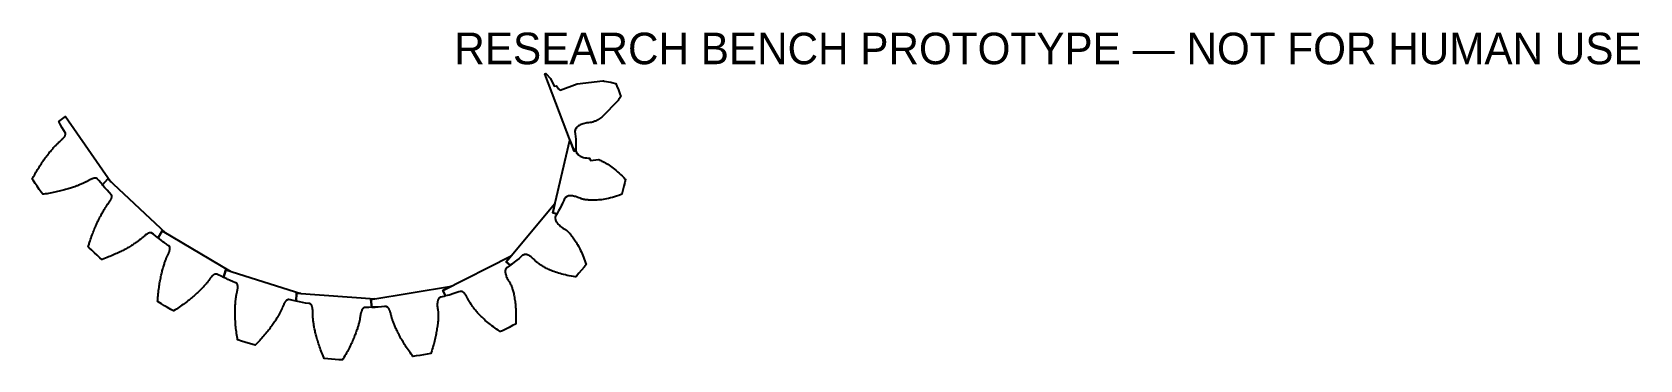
# Model space of a CAD drawing. Header units: millimetres. Extents: x -40 to 113, y -28 to 3.
import ezdxf

# ---------------------------------------------------------------- set-up
doc = ezdxf.new("R2010")
doc.units = ezdxf.units.MM

msp = doc.modelspace()

# ---------------------------------------------------------------- linework, layer by layer
at = {"layer": 'TOOTH_001'}
msp.add_lwpolyline([(15.72, -2.81), (15.81, -3.07), (15.75, -3.17), (15.6, -3.39), (15.6, -3.4), (14.02, -5.04), (13.93, -5.1), (13.83, -5.16), (13.74, -5.22), (13.65, -5.27), (13.56, -5.32), (13.49, -5.36), (13.41, -5.39), (13.35, -5.42), (13.29, -5.45), (13.23, -5.47), (13.18, -5.49), (13.14, -5.5), (13.1, -5.51), (13.07, -5.52), (13.04, -5.53), (13.02, -5.53), (13.01, -5.53), (12.87, -5.54), (12.73, -5.55), (12.6, -5.57), (12.48, -5.59), (12.36, -5.62), (12.24, -5.65), (12.14, -5.68), (12.04, -5.72), (11.94, -5.76), (11.86, -5.81), (11.78, -5.86), (11.71, -5.91), (11.65, -5.97), (11.59, -6.02), (11.59, -6.07), (11.55, -6.08), (11.55, -6.13), (11.51, -6.14), (11.51, -6.19), (11.48, -6.2), (11.49, -6.26), (11.47, -6.27), (11.47, -6.32), (11.46, -6.33), (11.46, -6.39), (11.46, -6.39), (11.48, -6.61), (11.51, -6.87), (11.53, -7.13), (11.54, -7.4), (11.55, -7.66), (11.55, -7.93), (11.54, -8.19), (11.38, -8.25), (8.59, -0.91), (8.7, -0.87), (9.12, -1.37), (9.47, -2.08), (9.7, -2.06), (9.77, -2.15), (9.91, -2.34), (9.92, -2.33), (9.97, -2.39), (9.99, -2.39), (10.04, -2.45), (11.66, -1.85), (14.12, -1.58), (14.18, -1.59), (14.23, -1.6), (14.44, -1.63), (14.65, -1.66), (14.86, -1.71), (14.97, -1.73), (15.08, -1.76), (15.31, -1.82), (15.33, -1.82), (15.44, -2.07), (15.59, -2.44), (15.72, -2.81)], close=True, dxfattribs=at)
at = {"layer": 'TOOTH_002'}
msp.add_lwpolyline([(11.54, -8.2), (11.55, -8.21), (11.55, -8.26), (11.56, -8.27), (11.56, -8.32), (11.59, -8.33), (11.59, -8.38), (11.62, -8.39), (11.62, -8.44), (11.66, -8.45), (11.67, -8.5), (11.72, -8.51), (11.72, -8.56), (11.79, -8.61), (11.87, -8.67), (11.95, -8.72), (12.05, -8.76), (12.16, -8.81), (12.28, -8.84), (12.41, -8.88), (12.55, -8.9), (12.71, -8.92), (12.83, -8.93), (12.93, -9.13), (13.7, -9.05), (13.72, -9.06), (13.81, -9.1), (13.91, -9.14), (14.01, -9.19), (14.11, -9.24), (14.22, -9.3), (14.33, -9.36), (14.45, -9.43), (14.57, -9.5), (14.7, -9.59), (14.83, -9.67), (14.96, -9.77), (15.09, -9.87), (15.23, -9.97), (15.37, -10.09), (15.51, -10.21), (15.65, -10.33), (15.8, -10.47), (15.95, -10.61), (16.09, -10.75), (16.24, -10.9), (16.25, -10.91), (16.19, -11.22), (16.11, -11.59), (16.02, -11.96), (15.92, -12.33), (15.92, -12.34), (15.84, -12.38), (15.62, -12.45), (15.41, -12.52), (15.21, -12.59), (15.01, -12.64), (14.82, -12.69), (14.64, -12.74), (14.46, -12.77), (14.29, -12.81), (14.13, -12.83), (13.97, -12.86), (13.96, -12.86), (13.82, -12.87), (13.68, -12.89), (13.54, -12.9), (13.41, -12.91), (13.29, -12.91), (13.17, -12.91), (13.06, -12.91), (12.95, -12.91), (12.85, -12.91), (12.81, -12.9), (12.76, -12.9), (12.69, -12.89), (12.67, -12.89), (12.59, -12.88), (12.51, -12.87), (12.44, -12.86), (12.38, -12.85), (12.32, -12.84), (12.27, -12.83), (12.22, -12.82), (12.18, -12.81), (12.14, -12.8), (12.11, -12.79), (12.08, -12.79), (12.06, -12.78), (12.05, -12.77), (12.03, -12.77), (12.02, -12.76), (12.02, -12.76), (11.94, -12.73), (11.83, -12.68), (11.72, -12.64), (11.62, -12.6), (11.52, -12.57), (11.42, -12.55), (11.32, -12.53), (11.23, -12.51), (11.15, -12.5), (11.06, -12.5), (10.98, -12.5), (10.91, -12.5), (10.84, -12.51), (10.78, -12.53), (10.72, -12.55), (10.7, -12.58), (10.66, -12.57), (10.64, -12.61), (10.61, -12.6), (10.59, -12.64), (10.57, -12.63), (10.55, -12.67), (10.53, -12.67), (10.51, -12.71), (10.5, -12.71), (10.48, -12.75), (10.48, -12.75), (10.4, -12.93), (10.28, -13.18), (10.24, -13.27), (10.16, -13.43), (10.04, -13.67), (9.91, -13.92), (9.77, -14.16), (9.75, -14.19), (9.36, -14.1), (10.97, -7.2), (11.38, -8.25), (11.54, -8.19), (11.55, -7.93), (11.54, -8.2)], close=True, dxfattribs=at)
at = {"layer": 'TOOTH_003'}
msp.add_lwpolyline([(9.61, -14.43), (9.62, -14.44), (9.59, -14.48), (9.6, -14.49), (9.58, -14.52), (9.59, -14.54), (9.58, -14.58), (9.59, -14.6), (9.58, -14.63), (9.6, -14.66), (9.59, -14.69), (9.61, -14.72), (9.6, -14.75), (9.62, -14.81), (9.65, -14.88), (9.69, -14.95), (9.74, -15.02), (9.79, -15.09), (9.85, -15.17), (9.93, -15.24), (10.01, -15.32), (10.1, -15.4), (10.19, -15.47), (10.3, -15.55), (10.42, -15.63), (10.55, -15.7), (10.63, -15.75), (10.64, -15.75), (10.66, -15.77), (10.69, -15.79), (10.72, -15.82), (10.75, -15.85), (10.79, -15.89), (10.84, -15.93), (10.88, -15.98), (10.93, -16.04), (10.98, -16.09), (10.99, -16.1), (11.04, -16.16), (11.1, -16.23), (11.16, -16.31), (11.23, -16.39), (11.29, -16.48), (11.36, -16.57), (11.43, -16.67), (11.49, -16.78), (11.57, -16.89), (11.64, -17.01), (11.71, -17.13), (11.78, -17.26), (11.85, -17.4), (11.92, -17.54), (11.99, -17.68), (12.07, -17.84), (12.14, -17.99), (12.21, -18.16), (12.28, -18.33), (12.34, -18.5), (12.41, -18.68), (12.47, -18.87), (12.52, -19.01), (12.32, -19.26), (12.08, -19.55), (11.84, -19.83), (11.6, -20.11), (11.52, -20.19), (11.49, -20.18), (11.32, -20.16), (11.32, -20.16), (11.12, -20.13), (10.92, -20.09), (10.73, -20.05), (10.55, -20.01), (10.37, -19.97), (10.21, -19.92), (10.04, -19.88), (9.89, -19.83), (9.74, -19.78), (9.6, -19.73), (9.46, -19.69), (9.44, -19.68), (9.33, -19.64), (9.2, -19.59), (9.09, -19.54), (8.97, -19.49), (8.87, -19.44), (8.77, -19.39), (8.67, -19.34), (8.58, -19.29), (8.5, -19.24), (8.42, -19.2), (8.34, -19.15), (8.27, -19.11), (8.21, -19.07), (8.15, -19.03), (8.09, -18.99), (8.04, -18.96), (8, -18.92), (7.95, -18.89), (7.92, -18.86), (7.88, -18.83), (7.85, -18.81), (7.82, -18.78), (7.8, -18.76), (7.78, -18.74), (7.77, -18.73), (7.75, -18.72), (7.74, -18.71), (7.74, -18.7), (7.73, -18.7), (7.73, -18.7), (7.66, -18.62), (7.59, -18.54), (7.51, -18.47), (7.44, -18.41), (7.37, -18.35), (7.3, -18.3), (7.23, -18.25), (7.16, -18.21), (7.1, -18.17), (7.03, -18.14), (6.97, -18.11), (6.91, -18.09), (6.85, -18.08), (6.8, -18.07), (6.77, -18.08), (6.74, -18.06), (6.72, -18.08), (6.69, -18.06), (6.67, -18.08), (6.64, -18.07), (6.62, -18.09), (6.6, -18.08), (6.57, -18.1), (6.56, -18.09), (6.53, -18.12), (6.52, -18.11), (6.49, -18.14), (6.49, -18.14), (6.36, -18.25), (6.29, -18.31), (6.15, -18.43), (5.93, -18.61), (5.7, -18.79), (5.48, -18.96), (5.31, -19.08), (4.91, -18.75), (9.56, -13.23), (9.36, -14.1), (9.75, -14.19), (9.77, -14.16), (9.61, -14.43)], close=True, dxfattribs=at)
at = {"layer": 'TOOTH_004'}
msp.add_lwpolyline([(5.25, -19.13), (5.01, -19.29), (5, -19.3), (5, -19.3), (4.97, -19.33), (4.97, -19.33), (4.94, -19.36), (4.94, -19.37), (4.91, -19.39), (4.91, -19.41), (4.89, -19.43), (4.89, -19.45), (4.87, -19.47), (4.88, -19.5), (4.85, -19.52), (4.87, -19.55), (4.84, -19.57), (4.84, -19.63), (4.84, -19.69), (4.84, -19.76), (4.85, -19.83), (4.87, -19.91), (4.89, -19.98), (4.91, -20.07), (4.94, -20.15), (4.98, -20.25), (5.03, -20.34), (5.08, -20.44), (5.13, -20.54), (5.2, -20.64), (5.27, -20.75), (5.29, -20.77), (5.29, -20.78), (5.3, -20.79), (5.31, -20.81), (5.32, -20.84), (5.34, -20.87), (5.35, -20.91), (5.37, -20.95), (5.39, -20.99), (5.42, -21.05), (5.44, -21.11), (5.46, -21.17), (5.49, -21.24), (5.51, -21.32), (5.54, -21.4), (5.56, -21.48), (5.59, -21.57), (5.61, -21.67), (5.64, -21.77), (5.66, -21.88), (5.68, -21.99), (5.71, -22.11), (5.73, -22.23), (5.73, -22.27), (5.75, -22.36), (5.77, -22.49), (5.78, -22.62), (5.8, -22.77), (5.81, -22.91), (5.82, -23.06), (5.84, -23.22), (5.84, -23.38), (5.85, -23.55), (5.85, -23.72), (5.85, -23.89), (5.85, -24.05), (5.85, -24.07), (5.85, -24.25), (5.84, -24.44), (5.83, -24.63), (5.82, -24.67), (5.54, -24.82), (5.22, -24.99), (4.89, -25.16), (4.57, -25.32), (4.4, -25.39), (4.34, -25.36), (4.17, -25.25), (4.01, -25.14), (3.86, -25.04), (3.71, -24.93), (3.57, -24.83), (3.43, -24.72), (3.3, -24.62), (3.18, -24.52), (3.06, -24.42), (2.94, -24.32), (2.83, -24.22), (2.73, -24.12), (2.63, -24.03), (2.54, -23.94), (2.45, -23.85), (2.36, -23.76), (2.28, -23.67), (2.21, -23.59), (2.14, -23.51), (2.07, -23.43), (2.01, -23.35), (1.95, -23.28), (1.89, -23.21), (1.84, -23.14), (1.8, -23.08), (1.74, -23), (1.7, -22.93), (1.65, -22.86), (1.6, -22.8), (1.56, -22.73), (1.52, -22.67), (1.49, -22.61), (1.45, -22.55), (1.42, -22.5), (1.39, -22.44), (1.36, -22.39), (1.33, -22.35), (1.31, -22.3), (1.28, -22.26), (1.26, -22.22), (1.24, -22.18), (1.23, -22.15), (1.2, -22.09), (1.16, -22.03), (1.13, -21.97), (1.1, -21.92), (1.07, -21.87), (1.03, -21.83), (1, -21.79), (0.97, -21.75), (0.94, -21.72), (0.91, -21.69), (0.88, -21.66), (0.85, -21.64), (0.82, -21.61), (0.79, -21.6), (0.77, -21.6), (0.76, -21.58), (0.74, -21.59), (0.73, -21.57), (0.71, -21.58), (0.7, -21.57), (0.67, -21.57), (0.66, -21.56), (0.63, -21.57), (0.62, -21.56), (0.59, -21.57), (0.58, -21.56), (0.55, -21.58), (0.55, -21.57), (0.42, -21.62), (0.14, -21.71), (-0.13, -21.8), (-0.41, -21.88), (-0.5, -21.91), (-0.67, -21.96), (-0.84, -22), (-1.1, -21.48), (5.39, -18.18), (4.91, -18.75), (5.31, -19.08), (5.48, -18.96), (5.25, -19.13)], close=True, dxfattribs=at)
at = {"layer": 'TOOTH_005'}
msp.add_lwpolyline([(-0.9, -22.02), (-0.98, -22.04), (-1.17, -22.09), (-1.27, -22.12), (-1.33, -22.13), (-1.33, -22.13), (-1.35, -22.14), (-1.35, -22.14), (-1.37, -22.15), (-1.37, -22.16), (-1.4, -22.17), (-1.4, -22.18), (-1.43, -22.19), (-1.43, -22.21), (-1.46, -22.22), (-1.46, -22.25), (-1.49, -22.26), (-1.49, -22.29), (-1.51, -22.3), (-1.53, -22.34), (-1.56, -22.39), (-1.57, -22.45), (-1.59, -22.51), (-1.6, -22.58), (-1.61, -22.65), (-1.62, -22.73), (-1.62, -22.81), (-1.62, -22.89), (-1.62, -22.98), (-1.61, -23.08), (-1.6, -23.18), (-1.58, -23.29), (-1.56, -23.4), (-1.55, -23.44), (-1.55, -23.44), (-1.55, -23.44), (-1.55, -23.46), (-1.55, -23.48), (-1.55, -23.5), (-1.54, -23.53), (-1.54, -23.56), (-1.54, -23.6), (-1.53, -23.64), (-1.53, -23.69), (-1.53, -23.74), (-1.53, -23.8), (-1.53, -23.87), (-1.53, -23.93), (-1.53, -24.01), (-1.53, -24.08), (-1.54, -24.17), (-1.54, -24.25), (-1.55, -24.35), (-1.56, -24.45), (-1.57, -24.56), (-1.58, -24.66), (-1.6, -24.77), (-1.61, -24.88), (-1.63, -25), (-1.65, -25.12), (-1.66, -25.24), (-1.69, -25.36), (-1.71, -25.49), (-1.73, -25.61), (-1.76, -25.75), (-1.79, -25.88), (-1.82, -26.02), (-1.85, -26.16), (-1.88, -26.3), (-1.92, -26.44), (-1.96, -26.59), (-2, -26.74), (-2.04, -26.89), (-2.09, -27.05), (-2.14, -27.2), (-2.18, -27.32), (-2.19, -27.36), (-2.22, -27.46), (-2.24, -27.46), (-2.58, -27.53), (-2.93, -27.59), (-3.28, -27.64), (-3.62, -27.7), (-3.93, -27.74), (-3.98, -27.68), (-4.1, -27.52), (-4.2, -27.38), (-4.3, -27.24), (-4.39, -27.11), (-4.47, -26.98), (-4.56, -26.86), (-4.64, -26.73), (-4.72, -26.61), (-4.79, -26.49), (-4.86, -26.37), (-4.93, -26.26), (-5, -26.14), (-5.07, -26.03), (-5.13, -25.92), (-5.19, -25.81), (-5.25, -25.7), (-5.3, -25.6), (-5.35, -25.49), (-5.4, -25.39), (-5.45, -25.29), (-5.5, -25.2), (-5.54, -25.1), (-5.58, -25.01), (-5.62, -24.92), (-5.66, -24.84), (-5.69, -24.75), (-5.72, -24.67), (-5.75, -24.59), (-5.78, -24.51), (-5.81, -24.44), (-5.84, -24.37), (-5.86, -24.3), (-5.88, -24.23), (-5.9, -24.17), (-5.92, -24.11), (-5.94, -24.05), (-5.96, -23.99), (-5.97, -23.94), (-5.98, -23.89), (-6, -23.84), (-6.01, -23.8), (-6.02, -23.76), (-6.03, -23.72), (-6.04, -23.65), (-6.06, -23.58), (-6.08, -23.52), (-6.1, -23.46), (-6.12, -23.41), (-6.14, -23.36), (-6.16, -23.31), (-6.18, -23.27), (-6.21, -23.23), (-6.23, -23.19), (-6.26, -23.15), (-6.28, -23.12), (-6.3, -23.1), (-6.33, -23.07), (-6.35, -23.07), (-6.35, -23.05), (-6.37, -23.05), (-6.38, -23.04), (-6.4, -23.04), (-6.4, -23.02), (-6.43, -23.02), (-6.43, -23.01), (-6.45, -23.01), (-6.46, -23.01), (-6.48, -23.01), (-6.48, -23), (-6.5, -23.01), (-6.5, -23), (-6.62, -23.01), (-6.92, -23.04), (-7.22, -23.05), (-7.52, -23.07), (-7.82, -23.08), (-7.94, -22.34), (-0.27, -21.06), (-1.1, -21.48), (-0.84, -22), (-0.9, -22.02)], close=True, dxfattribs=at)
at = {"layer": 'TOOTH_006'}
msp.add_lwpolyline([(-7.82, -23.08), (-8.12, -23.09), (-8.42, -23.1), (-8.51, -23.1), (-8.51, -23.1), (-8.54, -23.1), (-8.54, -23.11), (-8.56, -23.11), (-8.56, -23.11), (-8.58, -23.12), (-8.59, -23.13), (-8.61, -23.13), (-8.61, -23.14), (-8.63, -23.14), (-8.64, -23.16), (-8.66, -23.16), (-8.66, -23.18), (-8.68, -23.18), (-8.7, -23.21), (-8.72, -23.24), (-8.75, -23.27), (-8.77, -23.31), (-8.79, -23.34), (-8.8, -23.39), (-8.82, -23.43), (-8.84, -23.48), (-8.86, -23.53), (-8.87, -23.59), (-8.88, -23.65), (-8.9, -23.71), (-8.91, -23.77), (-8.92, -23.84), (-8.93, -23.89), (-8.93, -23.94), (-8.93, -23.96), (-8.94, -23.98), (-8.95, -24.03), (-8.96, -24.08), (-8.97, -24.14), (-8.98, -24.2), (-8.99, -24.26), (-9, -24.32), (-9.02, -24.39), (-9.03, -24.46), (-9.05, -24.53), (-9.07, -24.6), (-9.09, -24.68), (-9.11, -24.76), (-9.13, -24.84), (-9.16, -24.93), (-9.19, -25.01), (-9.21, -25.1), (-9.24, -25.2), (-9.28, -25.29), (-9.31, -25.39), (-9.35, -25.49), (-9.38, -25.59), (-9.43, -25.7), (-9.47, -25.8), (-9.51, -25.91), (-9.56, -26.03), (-9.61, -26.14), (-9.66, -26.26), (-9.71, -26.38), (-9.77, -26.5), (-9.83, -26.62), (-9.89, -26.75), (-9.95, -26.88), (-10.02, -27.01), (-10.09, -27.14), (-10.16, -27.27), (-10.24, -27.41), (-10.32, -27.55), (-10.4, -27.68), (-10.48, -27.83), (-10.57, -27.97), (-10.63, -28.07), (-10.96, -28.05), (-11.32, -28.03), (-11.66, -28), (-12.01, -27.97), (-12.35, -27.94), (-12.4, -27.84), (-12.46, -27.69), (-12.53, -27.53), (-12.59, -27.39), (-12.64, -27.24), (-12.7, -27.09), (-12.75, -26.95), (-12.8, -26.81), (-12.85, -26.67), (-12.89, -26.54), (-12.94, -26.4), (-12.98, -26.27), (-13.02, -26.14), (-13.05, -26.02), (-13.09, -25.89), (-13.1, -25.85), (-13.12, -25.77), (-13.15, -25.66), (-13.18, -25.54), (-13.21, -25.43), (-13.23, -25.32), (-13.25, -25.21), (-13.28, -25.11), (-13.3, -25), (-13.31, -24.91), (-13.33, -24.81), (-13.35, -24.72), (-13.36, -24.63), (-13.37, -24.54), (-13.39, -24.45), (-13.4, -24.37), (-13.4, -24.29), (-13.41, -24.21), (-13.42, -24.14), (-13.43, -24.07), (-13.43, -24), (-13.44, -23.94), (-13.44, -23.87), (-13.44, -23.82), (-13.44, -23.76), (-13.45, -23.71), (-13.45, -23.65), (-13.45, -23.61), (-13.45, -23.56), (-13.45, -23.51), (-13.45, -23.44), (-13.45, -23.38), (-13.45, -23.31), (-13.46, -23.26), (-13.47, -23.2), (-13.47, -23.15), (-13.48, -23.1), (-13.5, -23.05), (-13.51, -23.01), (-13.52, -22.96), (-13.54, -22.93), (-13.55, -22.89), (-13.57, -22.86), (-13.59, -22.83), (-13.61, -22.83), (-13.61, -22.81), (-13.63, -22.8), (-13.63, -22.79), (-13.65, -22.78), (-13.65, -22.77), (-13.67, -22.76), (-13.67, -22.75), (-13.69, -22.75), (-13.7, -22.74), (-13.72, -22.74), (-13.72, -22.73), (-13.74, -22.73), (-13.74, -22.73), (-13.83, -22.71), (-14.13, -22.67), (-14.42, -22.61), (-14.72, -22.56), (-15.01, -22.5), (-15.03, -22.5), (-14.98, -21.75), (-7.55, -22.28), (-7.94, -22.34), (-7.82, -23.08), (-7.52, -23.07), (-7.82, -23.08)], close=True, dxfattribs=at)
at = {"layer": 'TOOTH_007'}
msp.add_lwpolyline([(-15.31, -22.44), (-15.57, -22.38), (-15.6, -22.37), (-15.72, -22.35), (-15.72, -22.35), (-15.74, -22.34), (-15.74, -22.35), (-15.77, -22.34), (-15.77, -22.35), (-15.79, -22.35), (-15.8, -22.36), (-15.82, -22.35), (-15.83, -22.37), (-15.84, -22.36), (-15.85, -22.38), (-15.87, -22.37), (-15.88, -22.39), (-15.9, -22.39), (-15.93, -22.41), (-15.96, -22.43), (-15.98, -22.46), (-16.01, -22.49), (-16.04, -22.52), (-16.07, -22.56), (-16.1, -22.6), (-16.13, -22.65), (-16.15, -22.69), (-16.18, -22.75), (-16.21, -22.8), (-16.24, -22.86), (-16.26, -22.92), (-16.29, -22.99), (-16.3, -23.02), (-16.32, -23.06), (-16.34, -23.11), (-16.36, -23.15), (-16.38, -23.2), (-16.4, -23.25), (-16.42, -23.3), (-16.45, -23.36), (-16.48, -23.41), (-16.51, -23.47), (-16.54, -23.54), (-16.57, -23.6), (-16.61, -23.67), (-16.64, -23.74), (-16.68, -23.81), (-16.68, -23.81), (-16.72, -23.89), (-16.77, -23.96), (-16.8, -24.02), (-16.82, -24.04), (-16.86, -24.12), (-16.92, -24.21), (-16.97, -24.29), (-17.03, -24.38), (-17.08, -24.47), (-17.14, -24.56), (-17.21, -24.65), (-17.27, -24.74), (-17.34, -24.84), (-17.42, -24.94), (-17.49, -25.04), (-17.57, -25.14), (-17.65, -25.24), (-17.73, -25.35), (-17.81, -25.45), (-17.9, -25.56), (-17.99, -25.67), (-18.09, -25.78), (-18.19, -25.89), (-18.28, -26), (-18.39, -26.11), (-18.49, -26.23), (-18.6, -26.35), (-18.71, -26.46), (-18.83, -26.58), (-18.93, -26.68), (-19.23, -26.59), (-19.57, -26.49), (-19.9, -26.38), (-20.23, -26.28), (-20.56, -26.16), (-20.59, -26.16), (-20.61, -26.05), (-20.63, -25.89), (-20.66, -25.73), (-20.68, -25.57), (-20.7, -25.41), (-20.72, -25.26), (-20.74, -25.11), (-20.76, -24.96), (-20.77, -24.81), (-20.78, -24.67), (-20.79, -24.53), (-20.8, -24.4), (-20.81, -24.26), (-20.82, -24.13), (-20.82, -24.01), (-20.82, -23.88), (-20.83, -23.76), (-20.83, -23.64), (-20.83, -23.52), (-20.83, -23.41), (-20.82, -23.3), (-20.82, -23.19), (-20.82, -23.09), (-20.81, -22.99), (-20.81, -22.89), (-20.8, -22.79), (-20.79, -22.7), (-20.79, -22.61), (-20.78, -22.53), (-20.77, -22.44), (-20.76, -22.39), (-20.76, -22.36), (-20.75, -22.28), (-20.74, -22.21), (-20.73, -22.14), (-20.72, -22.07), (-20.71, -22), (-20.7, -21.94), (-20.69, -21.88), (-20.68, -21.82), (-20.66, -21.76), (-20.65, -21.71), (-20.64, -21.66), (-20.63, -21.61), (-20.62, -21.55), (-20.6, -21.49), (-20.59, -21.43), (-20.58, -21.37), (-20.57, -21.31), (-20.57, -21.26), (-20.56, -21.21), (-20.56, -21.16), (-20.56, -21.11), (-20.57, -21.07), (-20.57, -21.03), (-20.58, -20.99), (-20.58, -20.95), (-20.59, -20.92), (-20.61, -20.89), (-20.62, -20.88), (-20.62, -20.86), (-20.63, -20.86), (-20.63, -20.84), (-20.65, -20.83), (-20.65, -20.82), (-20.67, -20.81), (-20.67, -20.8), (-20.69, -20.79), (-20.69, -20.78), (-20.71, -20.77), (-20.71, -20.77), (-20.73, -20.76), (-20.73, -20.76), (-20.78, -20.74), (-21.06, -20.62), (-21.28, -20.53), (-21.34, -20.5), (-21.51, -20.43), (-21.61, -20.38), (-21.89, -20.26), (-21.92, -20.24), (-21.69, -19.52), (-14.57, -21.78), (-14.98, -21.75), (-15.03, -22.5), (-15.31, -22.44)], close=True, dxfattribs=at)
at = {"layer": 'TOOTH_008'}
msp.add_lwpolyline([(-22.16, -20.13), (-22.44, -20), (-22.57, -19.94), (-22.57, -19.94), (-22.59, -19.93), (-22.59, -19.93), (-22.61, -19.92), (-22.62, -19.93), (-22.64, -19.92), (-22.64, -19.93), (-22.66, -19.92), (-22.67, -19.93), (-22.69, -19.92), (-22.7, -19.93), (-22.72, -19.93), (-22.73, -19.94), (-22.75, -19.94), (-22.78, -19.95), (-22.81, -19.97), (-22.84, -19.98), (-22.88, -20.01), (-22.91, -20.03), (-22.95, -20.06), (-22.98, -20.09), (-23.02, -20.13), (-23.06, -20.17), (-23.1, -20.21), (-23.14, -20.26), (-23.18, -20.31), (-23.21, -20.36), (-23.25, -20.42), (-23.27, -20.44), (-23.3, -20.48), (-23.32, -20.52), (-23.35, -20.56), (-23.39, -20.6), (-23.42, -20.64), (-23.46, -20.69), (-23.49, -20.74), (-23.53, -20.79), (-23.58, -20.84), (-23.62, -20.9), (-23.67, -20.95), (-23.69, -20.97), (-23.72, -21.01), (-23.78, -21.07), (-23.83, -21.13), (-23.89, -21.19), (-23.95, -21.26), (-23.95, -21.26), (-24.01, -21.33), (-24.08, -21.39), (-24.15, -21.46), (-24.22, -21.53), (-24.3, -21.6), (-24.37, -21.68), (-24.45, -21.75), (-24.54, -21.83), (-24.62, -21.9), (-24.71, -21.98), (-24.8, -22.06), (-24.8, -22.06), (-24.9, -22.14), (-24.99, -22.22), (-25.09, -22.3), (-25.2, -22.39), (-25.3, -22.47), (-25.41, -22.55), (-25.52, -22.64), (-25.64, -22.72), (-25.76, -22.81), (-25.88, -22.89), (-26, -22.98), (-26.13, -23.07), (-26.26, -23.16), (-26.39, -23.24), (-26.53, -23.33), (-26.67, -23.42), (-26.67, -23.42), (-26.92, -23.28), (-27.23, -23.11), (-27.53, -22.93), (-27.83, -22.75), (-28.12, -22.57), (-28.18, -22.53), (-28.17, -22.43), (-28.16, -22.27), (-28.15, -22.1), (-28.14, -21.95), (-28.13, -21.92), (-28.12, -21.79), (-28.1, -21.64), (-28.09, -21.49), (-28.07, -21.34), (-28.05, -21.2), (-28.03, -21.06), (-28.01, -20.92), (-27.99, -20.78), (-27.96, -20.65), (-27.95, -20.56), (-27.94, -20.53), (-27.92, -20.4), (-27.89, -20.28), (-27.87, -20.16), (-27.84, -20.04), (-27.82, -19.93), (-27.79, -19.82), (-27.76, -19.71), (-27.74, -19.61), (-27.71, -19.51), (-27.68, -19.41), (-27.65, -19.31), (-27.63, -19.22), (-27.6, -19.13), (-27.57, -19.05), (-27.54, -18.96), (-27.52, -18.88), (-27.49, -18.8), (-27.47, -18.75), (-27.46, -18.73), (-27.44, -18.65), (-27.41, -18.58), (-27.38, -18.52), (-27.36, -18.45), (-27.33, -18.39), (-27.31, -18.33), (-27.28, -18.27), (-27.26, -18.22), (-27.24, -18.17), (-27.21, -18.12), (-27.19, -18.07), (-27.16, -18), (-27.13, -17.95), (-27.11, -17.89), (-27.09, -17.84), (-27.07, -17.79), (-27.06, -17.74), (-27.04, -17.7), (-27.03, -17.65), (-27.02, -17.61), (-27.02, -17.57), (-27.01, -17.53), (-27.01, -17.49), (-27.01, -17.46), (-27.01, -17.42), (-27.02, -17.39), (-27.03, -17.38), (-27.02, -17.37), (-27.04, -17.36), (-27.03, -17.34), (-27.04, -17.33), (-27.04, -17.32), (-27.06, -17.31), (-27.05, -17.3), (-27.07, -17.28), (-27.07, -17.28), (-27.09, -17.26), (-27.08, -17.26), (-27.1, -17.25), (-27.1, -17.25), (-27.13, -17.23), (-27.31, -17.1), (-27.37, -17.06), (-27.56, -16.92), (-27.62, -16.88), (-27.86, -16.7), (-28.1, -16.51), (-28.14, -16.48), (-27.75, -15.82), (-21.3, -19.65), (-21.69, -19.52), (-21.92, -20.24), (-22.16, -20.13)], close=True, dxfattribs=at)
at = {"layer": 'TOOTH_009'}
msp.add_lwpolyline([(-28.34, -16.33), (-28.58, -16.14), (-28.72, -16.03), (-28.72, -16.03), (-28.74, -16.02), (-28.74, -16.02), (-28.76, -16.01), (-28.77, -16.01), (-28.78, -16), (-28.79, -16.01), (-28.81, -16), (-28.82, -16), (-28.83, -15.99), (-28.85, -16), (-28.86, -15.99), (-28.88, -16), (-28.89, -16), (-28.92, -16), (-28.96, -16.01), (-28.99, -16.02), (-29.03, -16.03), (-29.06, -16.05), (-29.1, -16.07), (-29.15, -16.09), (-29.19, -16.12), (-29.23, -16.15), (-29.28, -16.18), (-29.32, -16.21), (-29.37, -16.25), (-29.42, -16.29), (-29.47, -16.34), (-29.49, -16.35), (-29.52, -16.38), (-29.54, -16.4), (-29.56, -16.42), (-29.6, -16.45), (-29.64, -16.49), (-29.68, -16.52), (-29.73, -16.56), (-29.78, -16.6), (-29.83, -16.64), (-29.89, -16.68), (-29.94, -16.73), (-30.01, -16.77), (-30.07, -16.82), (-30.13, -16.87), (-30.2, -16.91), (-30.27, -16.96), (-30.35, -17.01), (-30.43, -17.06), (-30.51, -17.12), (-30.59, -17.17), (-30.67, -17.22), (-30.76, -17.28), (-30.85, -17.33), (-30.95, -17.39), (-30.95, -17.39), (-31.05, -17.44), (-31.15, -17.5), (-31.25, -17.55), (-31.35, -17.61), (-31.46, -17.67), (-31.57, -17.72), (-31.69, -17.78), (-31.81, -17.84), (-31.93, -17.9), (-32.05, -17.96), (-32.18, -18.01), (-32.3, -18.07), (-32.44, -18.13), (-32.57, -18.19), (-32.71, -18.25), (-32.85, -18.3), (-32.99, -18.36), (-33.14, -18.42), (-33.29, -18.47), (-33.44, -18.53), (-33.48, -18.55), (-33.68, -18.37), (-33.94, -18.13), (-34.19, -17.9), (-34.44, -17.66), (-34.69, -17.42), (-34.77, -17.34), (-34.74, -17.24), (-34.69, -17.08), (-34.67, -17.01), (-34.64, -16.93), (-34.6, -16.78), (-34.55, -16.63), (-34.5, -16.49), (-34.45, -16.35), (-34.45, -16.34), (-34.4, -16.21), (-34.35, -16.08), (-34.3, -15.94), (-34.25, -15.81), (-34.2, -15.69), (-34.15, -15.57), (-34.1, -15.45), (-34.05, -15.33), (-34, -15.22), (-33.95, -15.11), (-33.9, -15), (-33.85, -14.89), (-33.8, -14.79), (-33.75, -14.69), (-33.71, -14.6), (-33.66, -14.5), (-33.61, -14.41), (-33.56, -14.32), (-33.52, -14.24), (-33.47, -14.16), (-33.42, -14.08), (-33.38, -14), (-33.33, -13.92), (-33.29, -13.85), (-33.25, -13.78), (-33.2, -13.71), (-33.16, -13.65), (-33.12, -13.59), (-33.08, -13.53), (-33.04, -13.47), (-33.01, -13.41), (-32.97, -13.36), (-32.93, -13.31), (-32.9, -13.26), (-32.86, -13.22), (-32.83, -13.17), (-32.78, -13.1), (-32.74, -13.06), (-32.71, -13.01), (-32.68, -12.97), (-32.66, -12.92), (-32.63, -12.88), (-32.61, -12.84), (-32.59, -12.8), (-32.57, -12.76), (-32.56, -12.73), (-32.55, -12.69), (-32.54, -12.66), (-32.53, -12.63), (-32.53, -12.59), (-32.53, -12.57), (-32.54, -12.55), (-32.53, -12.54), (-32.54, -12.53), (-32.53, -12.51), (-32.54, -12.5), (-32.54, -12.49), (-32.55, -12.48), (-32.54, -12.47), (-32.56, -12.45), (-32.55, -12.45), (-32.57, -12.43), (-32.57, -12.43), (-32.78, -12.19), (-32.99, -11.96), (-33.19, -11.73), (-33.39, -11.5), (-33.43, -11.45), (-32.9, -10.89), (-27.41, -16.03), (-27.75, -15.82), (-28.14, -16.48), (-28.1, -16.51), (-28.34, -16.33)], close=True, dxfattribs=at)
at = {"layer": 'TOOTH_010'}
msp.add_lwpolyline([(-33.58, -11.27), (-33.78, -11.04), (-33.91, -10.88), (-33.91, -10.88), (-33.92, -10.86), (-33.93, -10.86), (-33.94, -10.85), (-33.95, -10.85), (-33.96, -10.84), (-33.97, -10.84), (-33.98, -10.83), (-34, -10.83), (-34.01, -10.82), (-34.02, -10.83), (-34.03, -10.81), (-34.06, -10.81), (-34.09, -10.81), (-34.13, -10.81), (-34.16, -10.81), (-34.2, -10.82), (-34.24, -10.83), (-34.28, -10.84), (-34.32, -10.85), (-34.37, -10.87), (-34.41, -10.88), (-34.46, -10.91), (-34.51, -10.93), (-34.56, -10.95), (-34.62, -10.98), (-34.67, -11.01), (-34.69, -11.02), (-34.73, -11.04), (-34.77, -11.07), (-34.82, -11.09), (-34.87, -11.12), (-34.93, -11.15), (-34.95, -11.16), (-34.98, -11.18), (-35.04, -11.21), (-35.1, -11.24), (-35.17, -11.27), (-35.23, -11.3), (-35.3, -11.33), (-35.38, -11.36), (-35.45, -11.39), (-35.53, -11.43), (-35.61, -11.46), (-35.7, -11.49), (-35.78, -11.53), (-35.87, -11.56), (-35.97, -11.6), (-36.06, -11.63), (-36.16, -11.66), (-36.26, -11.7), (-36.36, -11.73), (-36.47, -11.77), (-36.58, -11.8), (-36.69, -11.83), (-36.8, -11.87), (-36.92, -11.9), (-37.04, -11.93), (-37.16, -11.97), (-37.29, -12), (-37.42, -12.03), (-37.55, -12.06), (-37.68, -12.09), (-37.82, -12.12), (-37.96, -12.15), (-38.1, -12.18), (-38.24, -12.21), (-38.39, -12.24), (-38.54, -12.26), (-38.69, -12.29), (-38.85, -12.32), (-39, -12.34), (-39.09, -12.35), (-39.23, -12.16), (-39.43, -11.88), (-39.63, -11.59), (-39.83, -11.31), (-40.02, -11.02), (-40.1, -10.9), (-40.05, -10.8), (-39.97, -10.66), (-39.89, -10.52), (-39.82, -10.39), (-39.74, -10.25), (-39.66, -10.13), (-39.59, -10), (-39.51, -9.88), (-39.43, -9.76), (-39.36, -9.64), (-39.28, -9.52), (-39.21, -9.41), (-39.14, -9.3), (-39.06, -9.2), (-38.99, -9.09), (-38.92, -8.99), (-38.85, -8.9), (-38.78, -8.8), (-38.71, -8.71), (-38.64, -8.62), (-38.57, -8.53), (-38.5, -8.44), (-38.44, -8.36), (-38.37, -8.28), (-38.3, -8.2), (-38.24, -8.13), (-38.18, -8.06), (-38.12, -7.99), (-38.06, -7.92), (-38, -7.85), (-37.94, -7.79), (-37.88, -7.73), (-37.83, -7.67), (-37.77, -7.61), (-37.72, -7.56), (-37.71, -7.55), (-37.67, -7.51), (-37.64, -7.48), (-37.61, -7.46), (-37.56, -7.41), (-37.52, -7.36), (-37.47, -7.32), (-37.42, -7.28), (-37.38, -7.24), (-37.34, -7.2), (-37.26, -7.13), (-37.22, -7.1), (-37.18, -7.06), (-37.15, -7.02), (-37.12, -6.99), (-37.09, -6.95), (-37.06, -6.92), (-37.03, -6.88), (-37.01, -6.85), (-36.99, -6.82), (-36.97, -6.79), (-36.96, -6.76), (-36.95, -6.73), (-36.94, -6.7), (-36.93, -6.68), (-36.94, -6.66), (-36.93, -6.65), (-36.93, -6.64), (-36.92, -6.63), (-36.93, -6.61), (-36.93, -6.6), (-36.93, -6.59), (-36.93, -6.58), (-36.94, -6.57), (-36.93, -6.56), (-36.94, -6.55), (-36.94, -6.54), (-37.09, -6.29), (-37.25, -6.03), (-37.4, -5.76), (-37.55, -5.49), (-37.58, -5.43), (-36.94, -4.97), (-32.62, -11.15), (-32.9, -10.89), (-33.43, -11.45), (-33.58, -11.27)], close=True, dxfattribs=at)

# ---------------------------------------------------------------- texts
at = {"layer": 'RESEARCH_ONLY'}
msp.add_text('RESEARCH BENCH PROTOTYPE — NOT FOR HUMAN USE', height=3, dxfattribs=at).set_placement((0, 0))

doc.saveas('drawing.dxf')
